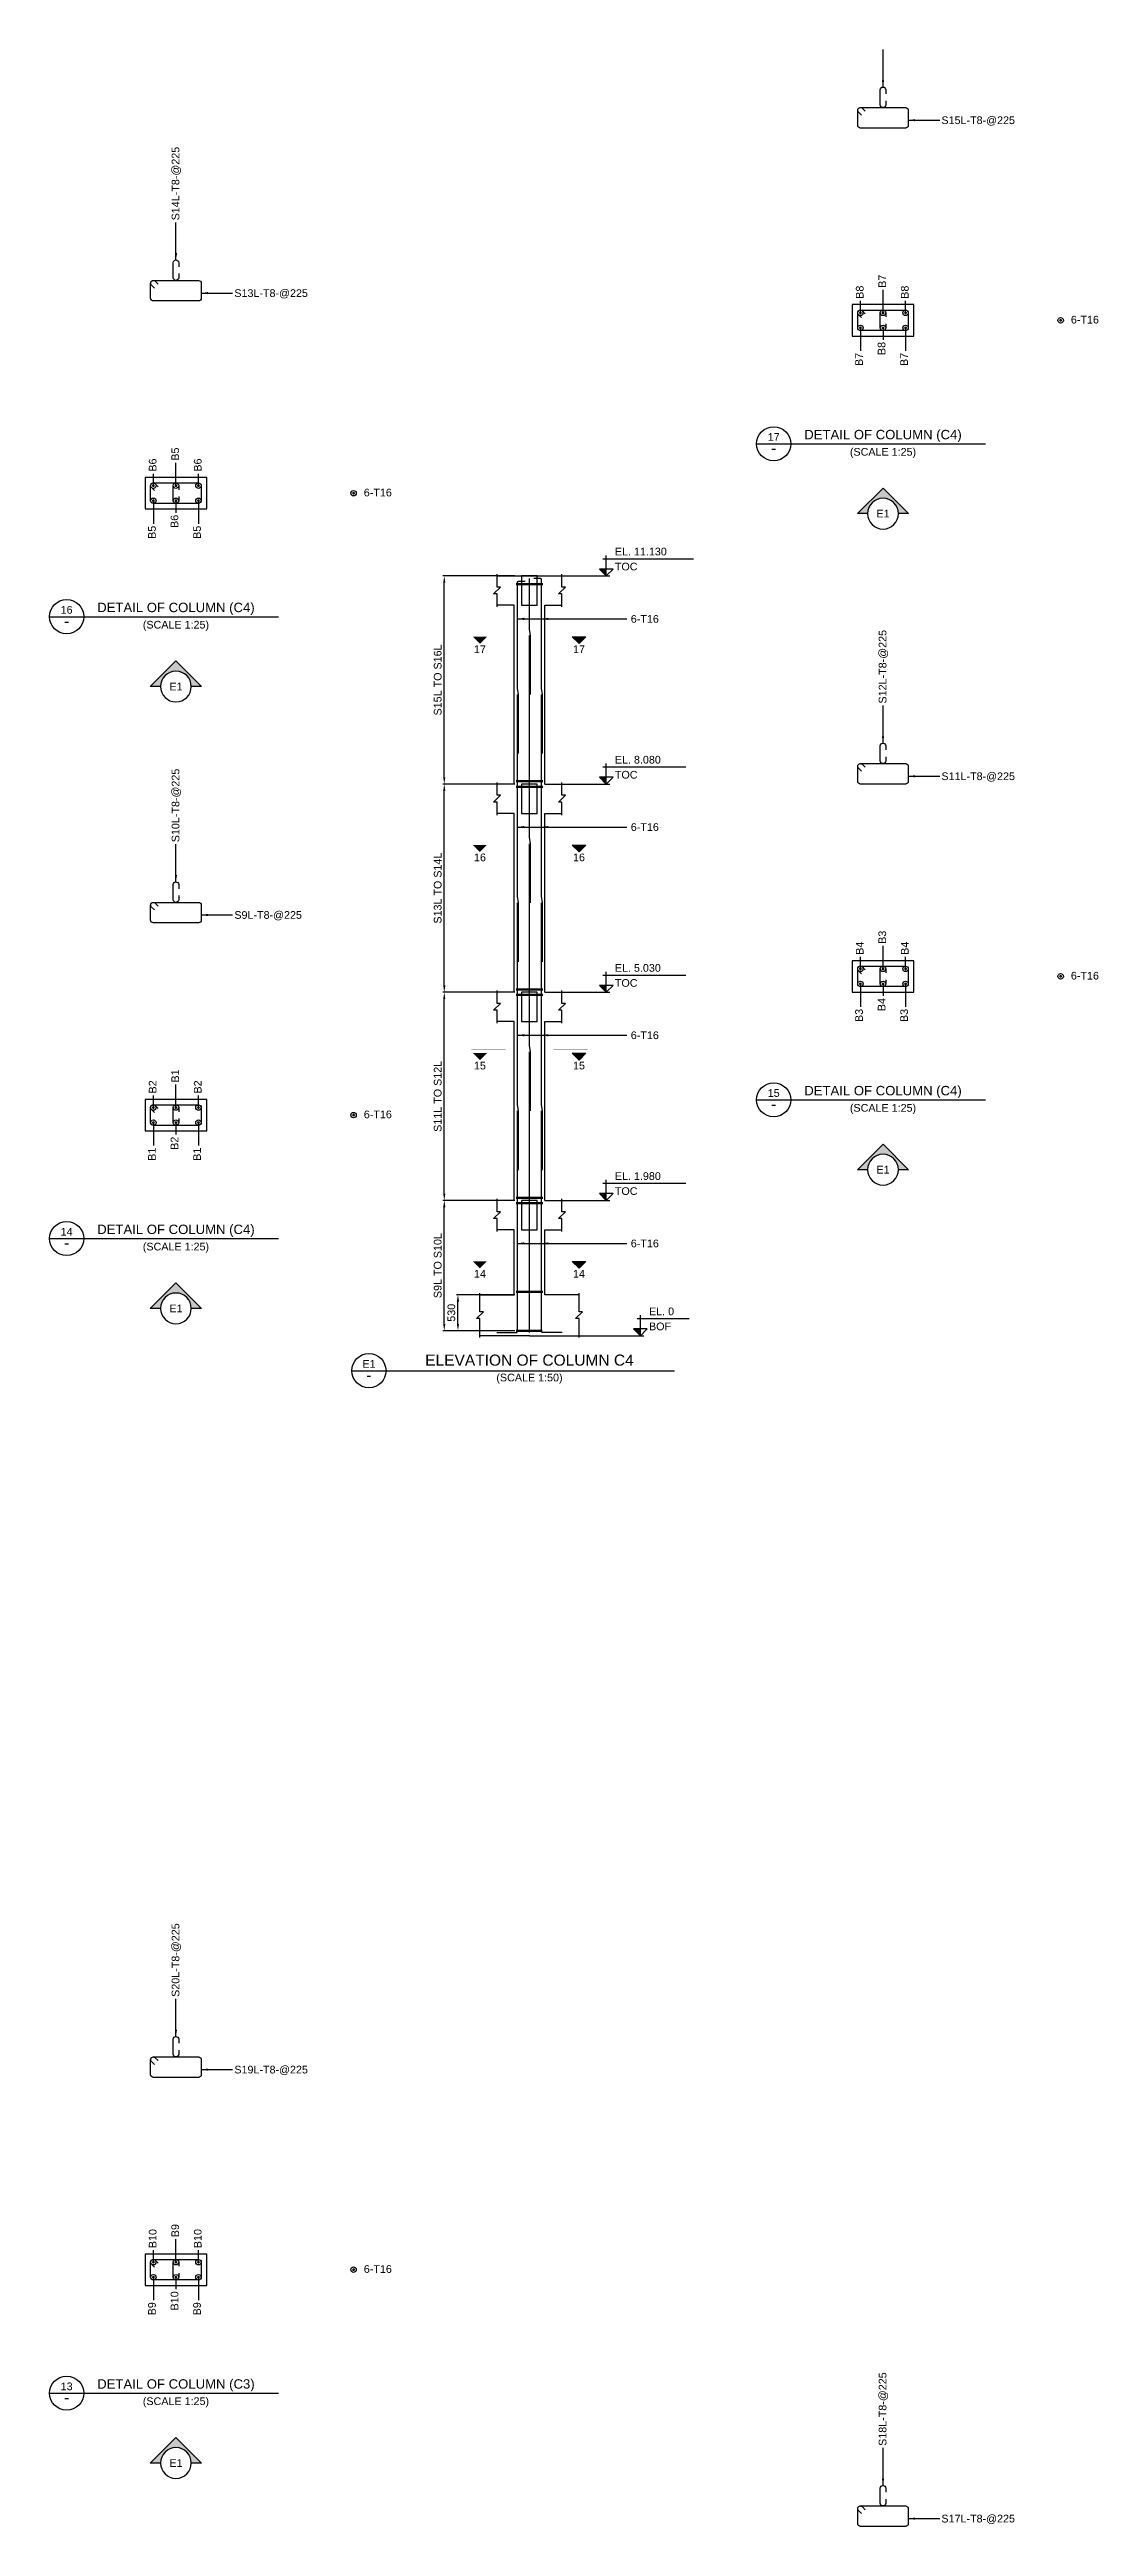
# Model space of a CAD drawing. Header units: inches. Extents: x -14050 to 64750, y -1525 to 593364.
# Drawn here: x -14050 to 16657, y 149686 to 222216 of the extents above; entities that cross this region are included whole.
import ezdxf
from ezdxf.enums import TextEntityAlignment as Align

# ---------------------------------------------------------------- set-up
doc = ezdxf.new("R2010")
doc.units = ezdxf.units.IN
doc.header["$MEASUREMENT"] = 0
for name, color, linetype in [('colSectionMarkLayer', 5, 'Continuous'), ('Concrete Line', 2, 'Continuous'), ('Dim', 31, 'Continuous'), ('Hatch', 25, 'Continuous'), ('Labels', 4, 'Continuous'), ('Link', 225, 'Continuous'), ('Reinforcement', 130, 'Continuous'), ('Text', 31, 'Continuous'), ('Text_Scale', 31, 'Continuous')]:
    doc.layers.add(name, color=color, linetype=linetype)
doc.styles.add('SC-BBS1', font='SansSerif')
doc.styles.add('SC-COL2', font='sanss___.ttf')
doc.styles.get("Standard").update_dxf_attribs({"font": 'txt.shx'})
doc.dimstyles.new('ColumnSch', dxfattribs={"dimtxt": 225, "dimasz": 200, "dimexe": 38, "dimexo": 38, "dimgap": 80, "dimtad": 1, "dimtoh": 1, "dimdec": 0, "dimzin": 0, "dimdsep": 46, "dimtxsty": 'SC-BBS1', "dimcen": 0.09, "dimclrd": 8, "dimclre": 8, "dimclrt": 31, "dimadec": 0, "dimazin": 0, "dimtfac": 1, "dimtdec": 0, "dimtix": 1, "dimtofl": 0, "dimtmove": 0, "dimatfit": 3, "dimfxl": 1, "dimtolj": 1, "dimtzin": 0, "dimarcsym": 0})
doc.dimstyles.get("Standard").update_dxf_attribs({"dimtxt": 0.18, "dimasz": 200, "dimexe": 0.18, "dimexo": 0.0625, "dimgap": 0.09, "dimtad": 0, "dimtih": 1, "dimtoh": 1, "dimdec": 4, "dimzin": 0, "dimdsep": 46, "dimtxsty": 'Standard', "dimcen": 0.09, "dimadec": 0, "dimazin": 0, "dimtfac": 1, "dimtdec": 4, "dimtofl": 0, "dimtmove": 0, "dimatfit": 3, "dimfxl": 1, "dimtolj": 1, "dimtzin": 0, "dimarcsym": 0})

# ---------------------------------------------------------------- blocks, each defined once
blk = doc.blocks.new('*D42')
at = {"color": 8, "linetype": 'ByBlock', "lineweight": -2}
for p, q in [((-432, 188516), (-2532, 188516)), ((-2494, 184898), (-2494, 188316)), ((-432, 184698), (-2532, 184698))]:
    blk.add_line(p, q, dxfattribs=at)
at = {"color": 8}
for points in [[(-2494, 188516), (-2461, 188316), (-2527, 188316)], [(-2494, 184698), (-2527, 184898), (-2461, 184898)]]:
    blk.add_solid(points, dxfattribs=at)
at = {"layer": 'DEFPOINTS', "color": 31}
for p in [(-394, 188516), (-2494, 184698), (-394, 184698)]:
    blk.add_point(p, dxfattribs=at)
at = {"color": 31, "insert": (-2686, 186607), "char_height": 225, "attachment_point": 5, "rotation": 90, "style": 'SC-BBS1'}
blk.add_mtext('\\A1;S9L TO S10L', dxfattribs=at)
blk = doc.blocks.new('*D43')
at = {"color": 8, "linetype": 'ByBlock', "lineweight": -2}
for p, q in [((-432, 185754), (-2132, 185754)), ((-2094, 184898), (-2094, 185554)), ((-432, 184698), (-2132, 184698))]:
    blk.add_line(p, q, dxfattribs=at)
at = {"color": 8}
for points in [[(-2094, 185754), (-2061, 185554), (-2127, 185554)], [(-2094, 184698), (-2127, 184898), (-2061, 184898)]]:
    blk.add_solid(points, dxfattribs=at)
at = {"layer": 'DEFPOINTS', "color": 31}
for p in [(-394, 185754), (-2094, 184698), (-394, 184698)]:
    blk.add_point(p, dxfattribs=at)
at = {"color": 31, "insert": (-2286, 185226), "char_height": 225, "attachment_point": 5, "rotation": 90, "style": 'SC-BBS1'}
blk.add_mtext('\\A1;530', dxfattribs=at)
blk = doc.blocks.new('*D44')
at = {"color": 8, "linetype": 'ByBlock', "lineweight": -2}
for p, q in [((-432, 194612), (-2532, 194612)), ((-2494, 188716), (-2494, 194412)), ((-432, 188516), (-2532, 188516))]:
    blk.add_line(p, q, dxfattribs=at)
at = {"color": 8}
for points in [[(-2494, 194612), (-2461, 194412), (-2527, 194412)], [(-2494, 188516), (-2527, 188716), (-2461, 188716)]]:
    blk.add_solid(points, dxfattribs=at)
at = {"layer": 'DEFPOINTS', "color": 31}
for p in [(-394, 194612), (-2494, 188516), (-394, 188516)]:
    blk.add_point(p, dxfattribs=at)
at = {"color": 31, "insert": (-2686, 191564), "char_height": 225, "attachment_point": 5, "rotation": 90, "style": 'SC-BBS1'}
blk.add_mtext('\\A1;S11L TO S12L', dxfattribs=at)
blk = doc.blocks.new('*D45')
at = {"color": 8, "linetype": 'ByBlock', "lineweight": -2}
for p, q in [((-432, 200708), (-2532, 200708)), ((-2494, 194812), (-2494, 200508)), ((-432, 194612), (-2532, 194612))]:
    blk.add_line(p, q, dxfattribs=at)
at = {"color": 8}
for points in [[(-2494, 200708), (-2461, 200508), (-2527, 200508)], [(-2494, 194612), (-2527, 194812), (-2461, 194812)]]:
    blk.add_solid(points, dxfattribs=at)
at = {"layer": 'DEFPOINTS', "color": 31}
for p in [(-394, 200708), (-2494, 194612), (-394, 194612)]:
    blk.add_point(p, dxfattribs=at)
at = {"color": 31, "insert": (-2686, 197660), "char_height": 225, "attachment_point": 5, "rotation": 90, "style": 'SC-BBS1'}
blk.add_mtext('\\A1;S13L TO S14L', dxfattribs=at)
blk = doc.blocks.new('*D46')
at = {"color": 8, "linetype": 'ByBlock', "lineweight": -2}
for p, q in [((-432, 206804), (-2532, 206804)), ((-2494, 200908), (-2494, 206604)), ((-432, 200708), (-2532, 200708))]:
    blk.add_line(p, q, dxfattribs=at)
at = {"color": 8}
for points in [[(-2494, 206804), (-2461, 206604), (-2527, 206604)], [(-2494, 200708), (-2527, 200908), (-2461, 200908)]]:
    blk.add_solid(points, dxfattribs=at)
at = {"layer": 'DEFPOINTS', "color": 31}
for p in [(-394, 206804), (-2494, 200708), (-394, 200708)]:
    blk.add_point(p, dxfattribs=at)
at = {"color": 31, "insert": (-2686, 203756), "char_height": 225, "attachment_point": 5, "rotation": 90, "style": 'SC-BBS1'}
blk.add_mtext('\\A1;S15L TO S16L', dxfattribs=at)

msp = doc.modelspace()

# ---------------------------------------------------------------- hatches: boundary and pattern name
at = {"layer": 'Hatch'}
h = msp.add_hatch(color=256, dxfattribs=at)
edge = h.paths.add_edge_path(flags=16)
edge.add_line((9900, 208626), (9600, 208626))
edge.add_line((9600, 208626), (10350, 209376))
edge.add_line((10350, 209376), (11100, 208626))
edge.add_line((11100, 208626), (10800, 208626))
edge.add_arc((10350, 208626), 450, 0, 180)
for points in [[(2250, 206804), (2250, 207004), (2050, 207004)], [(-1650, 205019), (-1450, 204819), (-1250, 205019), (-1650, 205019)], [(1650, 205019), (1450, 204819), (1250, 205019), (1650, 205019)], [(2250, 200708), (2250, 200908), (2050, 200908)], [(-1650, 198923), (-1450, 198723), (-1250, 198923), (-1650, 198923)], [(1650, 198923), (1450, 198723), (1250, 198923), (1650, 198923)], [(2250, 194612), (2250, 194812), (2050, 194812)], [(-1650, 192827), (-1450, 192627), (-1250, 192827), (-1650, 192827)], [(1650, 192827), (1450, 192627), (1250, 192827), (1650, 192827)], [(2250, 188516), (2250, 188716), (2050, 188716)], [(-1650, 186731), (-1450, 186531), (-1250, 186731), (-1650, 186731)], [(1650, 186731), (1450, 186531), (1250, 186731), (1650, 186731)], [(3250, 184554), (3250, 184754), (3050, 184754)]]:
    msp.add_hatch(color=256, dxfattribs=at).paths.add_polyline_path(points, flags=0)
h = msp.add_hatch(color=256, dxfattribs=at)
edge = h.paths.add_edge_path(flags=16)
edge.add_line((-10800, 203564), (-11100, 203564))
edge.add_line((-11100, 203564), (-10350, 204314))
edge.add_line((-10350, 204314), (-9600, 203564))
edge.add_line((-9600, 203564), (-9900, 203564))
edge.add_arc((-10350, 203564), 450, 0, 180)
h = msp.add_hatch(color=256, dxfattribs=at)
edge = h.paths.add_edge_path(flags=16)
edge.add_line((9900, 189416), (9600, 189416))
edge.add_line((9600, 189416), (10350, 190166))
edge.add_line((10350, 190166), (11100, 189416))
edge.add_line((11100, 189416), (10800, 189416))
edge.add_arc((10350, 189416), 450, 0, 180)
h = msp.add_hatch(color=256, dxfattribs=at)
edge = h.paths.add_edge_path(flags=16)
edge.add_line((-10800, 185354), (-11100, 185354))
edge.add_line((-11100, 185354), (-10350, 186104))
edge.add_line((-10350, 186104), (-9600, 185354))
edge.add_line((-9600, 185354), (-9900, 185354))
edge.add_arc((-10350, 185354), 450, 0, 180)
h = msp.add_hatch(color=256, dxfattribs=at)
edge = h.paths.add_edge_path(flags=16)
edge.add_line((-10800, 151544), (-11100, 151544))
edge.add_line((-11100, 151544), (-10350, 152294))
edge.add_line((-10350, 152294), (-9600, 151544))
edge.add_line((-9600, 151544), (-9900, 151544))
edge.add_arc((-10350, 151544), 450, 0, 180)

# ---------------------------------------------------------------- linework, layer by layer
at = {"lineweight": 50}
for p, q in [((-394, 206564), (394, 206564)), ((-394, 200788), (394, 200788)), ((-394, 200628), (394, 200628)), ((-394, 194692), (394, 194692)), ((-394, 194532), (394, 194532)), ((-394, 188596), (394, 188596)), ((-394, 188436), (394, 188436)), ((-394, 185834), (394, 185834)), ((-394, 184698), (370, 184698))]:
    msp.add_line(p, q, dxfattribs=at)
at = {"layer": 'colSectionMarkLayer'}
for p, q in [((6650, 210671), (13350, 210671)), ((450, 206804), (2350, 206804)), ((2150, 207304), (4800, 207304)), ((2250, 206804), (2250, 207404)), ((-14050, 205609), (-7350, 205609)), ((2150, 201208), (4575, 201208)), ((2250, 200708), (2250, 201308)), ((450, 200708), (2350, 200708)), ((2150, 195112), (4575, 195112)), ((2250, 194612), (2250, 195212)), ((450, 194612), (2350, 194612)), ((6650, 191461), (13350, 191461)), ((2150, 189016), (4575, 189016)), ((2250, 188516), (2250, 189116)), ((450, 188516), (2350, 188516)), ((-14050, 187399), (-7350, 187399)), ((3150, 185054), (4675, 185054)), ((3250, 184554), (3250, 185154)), ((1450, 184554), (3350, 184554)), ((-5200, 183529), (4250, 183529)), ((-14050, 153589), (-7350, 153589))]:
    msp.add_line(p, q, dxfattribs=at)
for points in [[(9900, 208626), (9600, 208626), (10350, 209376), (11100, 208626), (10800, 208626, 1), (9900, 208626, 1), (10800, 208626)], [(-10800, 203564), (-11100, 203564), (-10350, 204314), (-9600, 203564), (-9900, 203564, 1), (-10800, 203564, 1), (-9900, 203564)], [(9900, 189416), (9600, 189416), (10350, 190166), (11100, 189416), (10800, 189416, 1), (9900, 189416, 1), (10800, 189416)], [(-10800, 185354), (-11100, 185354), (-10350, 186104), (-9600, 185354), (-9900, 185354, 1), (-10800, 185354, 1), (-9900, 185354)], [(-10800, 151544), (-11100, 151544), (-10350, 152294), (-9600, 151544), (-9900, 151544, 1), (-10800, 151544, 1), (-9900, 151544)]]:
    msp.add_lwpolyline(points, format="xyb", dxfattribs=at)
for points in [[(2250, 206804), (2450, 207004), (2050, 207004)], [(2250, 200708), (2450, 200908), (2050, 200908)], [(2250, 194612), (2450, 194812), (2050, 194812)], [(2250, 188516), (2450, 188716), (2050, 188716)], [(3250, 184554), (3450, 184754), (3050, 184754)]]:
    msp.add_lwpolyline(points, close=True, dxfattribs=at)
at = {"layer": 'colSectionMarkLayer', "const_width": 5}
for points in [[(-700, 205119), (-1700, 205119)], [(-1650, 205019), (-1450, 204819), (-1250, 205019), (-1650, 205019)], [(700, 205119), (1700, 205119)], [(-700, 199023), (-1700, 199023)], [(-1650, 198923), (-1450, 198723), (-1250, 198923), (-1650, 198923)], [(700, 199023), (1700, 199023)], [(-700, 192927), (-1700, 192927)], [(-1650, 192827), (-1450, 192627), (-1250, 192827), (-1650, 192827)], [(700, 192927), (1700, 192927)], [(-700, 186831), (-1700, 186831)], [(-1650, 186731), (-1450, 186531), (-1250, 186731), (-1650, 186731)], [(700, 186831), (1700, 186831)]]:
    msp.add_lwpolyline(points, dxfattribs=at)
at = {"layer": 'colSectionMarkLayer'}
for points in [[(1650, 205019), (1450, 204819), (1250, 205019), (1650, 205019)], [(1650, 198923), (1450, 198723), (1250, 198923), (1650, 198923)], [(1650, 192827), (1450, 192627), (1250, 192827), (1650, 192827)], [(1650, 186731), (1450, 186531), (1250, 186731), (1650, 186731)]]:
    msp.add_lwpolyline(points, dxfattribs=at)
for centre in [(7150, 210671), (-13550, 205609), (7150, 191461), (-13550, 187399), (-4700, 183529), (-13550, 153589)]:
    msp.add_circle(centre, 500, dxfattribs=at)
at = {"layer": 'Concrete Line'}
for p, q in [((-950, 206804), (950, 206804)), ((-450, 205944), (-950, 205944)), ((-450, 200708), (-450, 205944)), ((450, 200708), (450, 205944)), ((450, 205944), (950, 205944)), ((-450, 200708), (-950, 200708)), ((-450, 200708), (-450, 200708)), ((-450, 200708), (-450, 200708)), ((450, 200708), (450, 200708)), ((450, 200708), (450, 200708)), ((450, 200708), (950, 200708)), ((-450, 199848), (-950, 199848)), ((-450, 194612), (-450, 199848)), ((450, 194612), (450, 199848)), ((450, 199848), (950, 199848)), ((-450, 194612), (-950, 194612)), ((-450, 194612), (-450, 194612)), ((-450, 194612), (-450, 194612)), ((450, 194612), (450, 194612)), ((450, 194612), (450, 194612)), ((450, 194612), (950, 194612)), ((-450, 193752), (-950, 193752)), ((-450, 188516), (-450, 193752)), ((450, 188516), (450, 193752)), ((450, 193752), (950, 193752)), ((-450, 188516), (-950, 188516)), ((-450, 188516), (-450, 188516)), ((-450, 188516), (-450, 188516)), ((450, 188516), (450, 188516)), ((450, 188516), (450, 188516)), ((450, 188516), (950, 188516)), ((-450, 187656), (-950, 187656)), ((-450, 185754), (-450, 187656)), ((450, 185754), (450, 187656)), ((450, 187656), (950, 187656)), ((-1450, 185754), (-450, 185754)), ((1450, 185754), (450, 185754)), ((1450, 185754), (450, 185754)), ((0, 184554), (-1450, 184554)), ((0, 184554), (1450, 184554))]:
    msp.add_line(p, q, dxfattribs=at)
for points in [[(9450, 213826), (11250, 213826), (11250, 213826), (11250, 214746), (11250, 214746), (9450, 214746), (9450, 214746), (9450, 213826)], [(-11250, 208764), (-9450, 208764), (-9450, 208764), (-9450, 209684), (-9450, 209684), (-11250, 209684), (-11250, 209684), (-11250, 208764)], [(-230, 206804), (-230, 205944), (230, 205944), (230, 206804)], [(-230, 200708), (-230, 199848), (230, 199848), (230, 200708)], [(9450, 194616), (11250, 194616), (11250, 194616), (11250, 195536), (11250, 195536), (9450, 195536), (9450, 195536), (9450, 194616)], [(-230, 194612), (-230, 193752), (230, 193752), (230, 194612)], [(-11250, 190554), (-9450, 190554), (-9450, 190554), (-9450, 191474), (-9450, 191474), (-11250, 191474), (-11250, 191474), (-11250, 190554)], [(-230, 188516), (-230, 187656), (230, 187656), (230, 188516)], [(-11250, 156744), (-9450, 156744), (-9450, 156744), (-9450, 157664), (-9450, 157664), (-11250, 157664), (-11250, 157664), (-11250, 156744)]]:
    msp.add_lwpolyline(points, close=True, dxfattribs=at)
for points in [[(-950, 205894), (-950, 206274), (-1050, 206274), (-850, 206474), (-950, 206474), (-950, 206854)], [(950, 205894), (950, 206274), (850, 206274), (1050, 206474), (950, 206474), (950, 206854)], [(-950, 199798), (-950, 200178), (-1050, 200178), (-850, 200378), (-950, 200378), (-950, 200758)], [(950, 199798), (950, 200178), (850, 200178), (1050, 200378), (950, 200378), (950, 200758)], [(-950, 193702), (-950, 194082), (-1050, 194082), (-850, 194282), (-950, 194282), (-950, 194662)], [(950, 193702), (950, 194082), (850, 194082), (1050, 194282), (950, 194282), (950, 194662)], [(-950, 187606), (-950, 187986), (-1050, 187986), (-850, 188186), (-950, 188186), (-950, 188566)], [(950, 187606), (950, 187986), (850, 187986), (1050, 188186), (950, 188186), (950, 188566)], [(-1450, 184504), (-1450, 185054), (-1550, 185054), (-1350, 185254), (-1450, 185254), (-1450, 185804)], [(1450, 184504), (1450, 185054), (1350, 185054), (1550, 185254), (1450, 185254), (1450, 185804)]]:
    msp.add_lwpolyline(points, dxfattribs=at)
at = {"layer": 'Dim', "color": 8}
for p, q in [((9690, 214538), (9690, 214858)), ((10350, 214538), (10350, 215178)), ((11010, 214538), (11010, 214858)), ((9690, 214034), (9690, 213394)), ((10350, 214034), (10350, 213714)), ((11010, 214034), (11010, 213394)), ((-11010, 209476), (-11010, 209796)), ((-10350, 209476), (-10350, 210116)), ((-9690, 209476), (-9690, 209796)), ((-11010, 208972), (-11010, 208332)), ((-10350, 208972), (-10350, 208652)), ((-9690, 208972), (-9690, 208332)), ((10350, 195328), (10350, 195968)), ((9690, 195328), (9690, 195648)), ((11010, 195328), (11010, 195648)), ((9690, 194824), (9690, 194184)), ((10350, 194824), (10350, 194504)), ((11010, 194824), (11010, 194184)), ((-11010, 191266), (-11010, 191586)), ((-10350, 191266), (-10350, 191906)), ((-9690, 191266), (-9690, 191586)), ((-11010, 190762), (-11010, 190122)), ((-10350, 190762), (-10350, 190442)), ((-9690, 190762), (-9690, 190122)), ((-11010, 157456), (-11010, 157776)), ((-10350, 157456), (-10350, 158096)), ((-9690, 157456), (-9690, 157776)), ((-11010, 156952), (-11010, 156312)), ((-10350, 156952), (-10350, 156632)), ((-9690, 156952), (-9690, 156312))]:
    msp.add_line(p, q, dxfattribs=at)
at = {"layer": 'Link'}
for points in [[(9718.3, 220294.6), (9633.4, 220379.4, -0.668178), (9690, 220516), (11010, 220516, -0.4142136), (11090, 220436), (11090, 219996, -0.4142136), (11010, 219916), (9690, 219916, -0.4142136), (9610, 219996), (9610, 220436, -0.6681793), (9746.6, 220492.6), (9831.4, 220407.7)], [(10430, 220716), (10430, 220596, -1), (10270, 220596), (10270, 221036, -1), (10430, 221036), (10430, 220916)], [(-10981.7, 215232.6), (-11066.6, 215317.4, -0.668178), (-11010, 215454), (-9690, 215454, -0.4142136), (-9610, 215374), (-9610, 214934, -0.4142136), (-9690, 214854), (-11010, 214854, -0.4142136), (-11090, 214934), (-11090, 215374, -0.6681793), (-10953.4, 215430.6), (-10868.6, 215345.7)], [(-10270, 215654), (-10270, 215534, -1), (-10430, 215534), (-10430, 215974, -1), (-10270, 215974), (-10270, 215854)], [(9718.3, 214364.6), (9633.4, 214449.4, -0.668178), (9690, 214586), (11010, 214586, -0.4142136), (11090, 214506), (11090, 214066, -0.4142136), (11010, 213986), (9690, 213986, -0.4142136), (9610, 214066), (9610, 214506, -0.6681793), (9746.6, 214562.6), (9831.4, 214477.7)], [(10430, 214186), (10430, 214066, -1), (10270, 214066), (10270, 214506, -1), (10430, 214506), (10430, 214386)], [(-10981.7, 209302.6), (-11066.6, 209387.4, -0.668178), (-11010, 209524), (-9690, 209524, -0.4142136), (-9610, 209444), (-9610, 209004, -0.4142136), (-9690, 208924), (-11010, 208924, -0.4142136), (-11090, 209004), (-11090, 209444, -0.6681793), (-10953.4, 209500.6), (-10868.6, 209415.7)], [(-10270, 209124), (-10270, 209004, -1), (-10430, 209004), (-10430, 209444, -1), (-10270, 209444), (-10270, 209324)], [(10430, 201506), (10430, 201386, -1), (10270, 201386), (10270, 201826, -1), (10430, 201826), (10430, 201706)], [(9718.3, 201084.6), (9633.4, 201169.4, -0.668178), (9690, 201306), (11010, 201306, -0.4142136), (11090, 201226), (11090, 200786, -0.4142136), (11010, 200706), (9690, 200706, -0.4142136), (9610, 200786), (9610, 201226, -0.6681793), (9746.6, 201282.6), (9831.4, 201197.7)], [(-10270, 197444), (-10270, 197324, -1), (-10430, 197324), (-10430, 197764, -1), (-10270, 197764), (-10270, 197644)], [(-10981.7, 197022.6), (-11066.6, 197107.4, -0.668178), (-11010, 197244), (-9690, 197244, -0.4142136), (-9610, 197164), (-9610, 196724, -0.4142136), (-9690, 196644), (-11010, 196644, -0.4142136), (-11090, 196724), (-11090, 197164, -0.6681793), (-10953.4, 197220.6), (-10868.6, 197135.7)], [(9718.3, 195154.6), (9633.4, 195239.4, -0.668178), (9690, 195376), (11010, 195376, -0.4142136), (11090, 195296), (11090, 194856, -0.4142136), (11010, 194776), (9690, 194776, -0.4142136), (9610, 194856), (9610, 195296, -0.6681793), (9746.6, 195352.6), (9831.4, 195267.7)], [(10430, 194976), (10430, 194856, -1), (10270, 194856), (10270, 195296, -1), (10430, 195296), (10430, 195176)], [(-10981.7, 191092.6), (-11066.6, 191177.4, -0.668178), (-11010, 191314), (-9690, 191314, -0.4142136), (-9610, 191234), (-9610, 190794, -0.4142136), (-9690, 190714), (-11010, 190714, -0.4142136), (-11090, 190794), (-11090, 191234, -0.6681793), (-10953.4, 191290.6), (-10868.6, 191205.7)], [(-10270, 190914), (-10270, 190794, -1), (-10430, 190794), (-10430, 191234, -1), (-10270, 191234), (-10270, 191114)], [(-10270, 163634), (-10270, 163514, -1), (-10430, 163514), (-10430, 163954, -1), (-10270, 163954), (-10270, 163834)], [(-10981.7, 163212.6), (-11066.6, 163297.4, -0.668178), (-11010, 163434), (-9690, 163434, -0.4142136), (-9610, 163354), (-9610, 162914, -0.4142136), (-9690, 162834), (-11010, 162834, -0.4142136), (-11090, 162914), (-11090, 163354, -0.6681793), (-10953.4, 163410.6), (-10868.6, 163325.7)], [(-10981.7, 157282.6), (-11066.6, 157367.4, -0.668178), (-11010, 157504), (-9690, 157504, -0.4142136), (-9610, 157424), (-9610, 156984, -0.4142136), (-9690, 156904), (-11010, 156904, -0.4142136), (-11090, 156984), (-11090, 157424, -0.6681793), (-10953.4, 157480.6), (-10868.6, 157395.7)], [(-10270, 157104), (-10270, 156984, -1), (-10430, 156984), (-10430, 157424, -1), (-10270, 157424), (-10270, 157304)], [(10430, 150486), (10430, 150366, -1), (10270, 150366), (10270, 150806, -1), (10430, 150806), (10430, 150686)], [(9718.3, 150064.6), (9633.4, 150149.4, -0.668178), (9690, 150286), (11010, 150286, -0.4142136), (11090, 150206), (11090, 149766, -0.4142136), (11010, 149686), (9690, 149686, -0.4142136), (9610, 149766), (9610, 150206, -0.6681793), (9746.6, 150262.6), (9831.4, 150177.7)]]:
    msp.add_lwpolyline(points, format="xyb", dxfattribs=at)
at = {"layer": 'Reinforcement', "color": 130, "const_width": 40}
for points in [[(9670, 214506, 1), (9710, 214506, 1)], [(9670, 214066, 1), (9710, 214066, 1)], [(10330, 214506, 1), (10370, 214506, 1)], [(10330, 214066, 1), (10370, 214066, 1)], [(10990, 214506, 1), (11030, 214506, 1)], [(10990, 214066, 1), (11030, 214066, 1)], [(15530, 214286, 1), (15570, 214286, 1)], [(-11030, 209444, 1), (-10990, 209444, 1)], [(-11030, 209004, 1), (-10990, 209004, 1)], [(-10370, 209444, 1), (-10330, 209444, 1)], [(-10370, 209004, 1), (-10330, 209004, 1)], [(-9710, 209444, 1), (-9670, 209444, 1)], [(-9710, 209004, 1), (-9670, 209004, 1)], [(-5170, 209224, 1), (-5130, 209224, 1)], [(9670, 195296, 1), (9710, 195296, 1)], [(10330, 195296, 1), (10370, 195296, 1)], [(10990, 195296, 1), (11030, 195296, 1)], [(15530, 195076, 1), (15570, 195076, 1)], [(9670, 194856, 1), (9710, 194856, 1)], [(10330, 194856, 1), (10370, 194856, 1)], [(10990, 194856, 1), (11030, 194856, 1)], [(-11030, 191234, 1), (-10990, 191234, 1)], [(-11030, 190794, 1), (-10990, 190794, 1)], [(-10370, 191234, 1), (-10330, 191234, 1)], [(-10370, 190794, 1), (-10330, 190794, 1)], [(-9710, 191234, 1), (-9670, 191234, 1)], [(-9710, 190794, 1), (-9670, 190794, 1)], [(-5170, 191014, 1), (-5130, 191014, 1)], [(-11030, 157424, 1), (-10990, 157424, 1)], [(-10370, 157424, 1), (-10330, 157424, 1)], [(-9710, 157424, 1), (-9670, 157424, 1)], [(-11030, 156984, 1), (-10990, 156984, 1)], [(-10370, 156984, 1), (-10330, 156984, 1)], [(-9710, 156984, 1), (-9670, 156984, 1)], [(-5170, 157204, 1), (-5130, 157204, 1)]]:
    msp.add_lwpolyline(points, format="xyb", close=True, dxfattribs=at)
at = {"layer": 'Reinforcement'}
for points in [[(32, 203326), (32, 205054), (0, 205246), (0, 206724), (0, 206724), (0, 206724)], [(32, 197230), (32, 198958), (0, 199150), (0, 205054)], [(-322, 195502), (-322, 197230), (-354, 197422), (-354, 203326)], [(386, 195502), (386, 197230), (354, 197422), (354, 203326)], [(32, 191134), (32, 192862), (0, 193054), (0, 198958)], [(-322, 189406), (-322, 191134), (-354, 191326), (-354, 197230)], [(386, 189406), (386, 191134), (354, 191326), (354, 197230)], [(0, 184650), (0, 184650), (0, 184650), (0, 192862)]]:
    msp.add_lwpolyline(points, dxfattribs=at)
for points in [[(386, 201598), (386, 203326), (354, 203518), (354, 206694, 0.4142136), (324, 206724), (124, 206724)], [(-322, 201598), (-322, 203326), (-354, 203518), (-354, 206614, -0.4142136), (-324, 206644), (-124, 206644)], [(-954, 184650), (-384, 184650, 0.4142136), (-354, 184680), (-354, 191134)], [(954, 184650), (384, 184650, -0.4142136), (354, 184680), (354, 191134)]]:
    msp.add_lwpolyline(points, format="xyb", dxfattribs=at)
at = {"layer": 'Reinforcement', "color": 130}
for centre in [(9690, 214506), (9690, 214066), (10350, 214506), (10350, 214066), (11010, 214506), (11010, 214066), (15550, 214286), (-11010, 209444), (-11010, 209004), (-10350, 209444), (-10350, 209004), (-9690, 209444), (-9690, 209004), (-5150, 209224), (9690, 195296), (10350, 195296), (11010, 195296), (15550, 195076), (9690, 194856), (10350, 194856), (11010, 194856), (-11010, 191234), (-11010, 190794), (-10350, 191234), (-10350, 190794), (-9690, 191234), (-9690, 190794), (-5150, 191014), (-11010, 157424), (-10350, 157424), (-9690, 157424), (-11010, 156984), (-10350, 156984), (-9690, 156984), (-5150, 157204)]:
    msp.add_circle(centre, 80, dxfattribs=at)

# ---------------------------------------------------------------- texts
at = {"layer": 'colSectionMarkLayer', "style": 'SC-BBS1'}
for s, p in [('17', (-1450, 204769)), ('17', (1450, 204769)), ('16', (-1450, 198673)), ('16', (1450, 198673)), ('15', (-1450, 192577)), ('15', (1450, 192577)), ('14', (-1450, 186481)), ('14', (1450, 186481))]:
    msp.add_text(s, height=225, dxfattribs=at).set_placement(p, align=Align.TOP_CENTER)
at = {"layer": 'Dim', "style": 'SC-COL2'}
for s, p in [('B7', (10328, 215238)), ('B8', (9668, 214918)), ('B8', (10988, 214918)), ('B5', (-10372, 210176)), ('B6', (-11032, 209856)), ('B6', (-9712, 209856)), ('B4', (9668, 195708)), ('B3', (10328, 196028)), ('B4', (10988, 195708)), ('B1', (-10372, 191966)), ('B2', (-11032, 191646)), ('B2', (-9712, 191646)), ('B10', (-11032, 157836)), ('B9', (-10372, 158156)), ('B10', (-9712, 157836))]:
    msp.add_text(s, height=225, rotation=90, dxfattribs=at).set_placement(p, align=Align.MIDDLE_LEFT)
for s, p in [('B7', (9648, 213334)), ('B8', (10308, 213654)), ('B7', (10968, 213334)), ('B5', (-11052, 208272)), ('B6', (-10392, 208592)), ('B5', (-9732, 208272)), ('B4', (10308, 194444)), ('B3', (9648, 194124)), ('B3', (10968, 194124)), ('B1', (-11052, 190062)), ('B2', (-10392, 190382)), ('B1', (-9732, 190062)), ('B9', (-11052, 156252)), ('B10', (-10392, 156572)), ('B9', (-9732, 156252))]:
    msp.add_text(s, height=225, rotation=90, dxfattribs=at).set_placement(p, align=Align.MIDDLE_RIGHT)
at = {"layer": 'Labels', "style": 'SC-BBS1'}
for s, height, p in [('DETAIL OF COLUMN (C4)', 275, (10350, 210721)), ('17', 225, (7150, 210691)), ('DETAIL OF COLUMN (C4)', 275, (-10350, 205659)), ('16', 225, (-13550, 205629)), ('15', 225, (7150, 191481)), ('DETAIL OF COLUMN (C4)', 275, (10350, 191511)), ('14', 225, (-13550, 187419)), ('DETAIL OF COLUMN (C4)', 275, (-10350, 187449)), ('E1', 225, (-4700, 183549)), ('ELEVATION OF COLUMN C4', 325, (0, 183579)), ('13', 225, (-13550, 153609)), ('DETAIL OF COLUMN (C3)', 275, (-10350, 153639))]:
    msp.add_text(s, height=height, dxfattribs=at).set_placement(p, align=Align.BOTTOM_CENTER)
for s, height, p in [('-', 325, (7150, 210546)), ('E1', 225, (10350, 208626)), ('-', 325, (-13550, 205484)), ('E1', 225, (-10350, 203564)), ('-', 325, (7150, 191336)), ('E1', 225, (10350, 189416)), ('-', 325, (-13550, 187274)), ('E1', 225, (-10350, 185354)), ('-', 325, (-4700, 183404)), ('-', 325, (-13550, 153464)), ('E1', 225, (-10350, 151544))]:
    msp.add_text(s, height=height, dxfattribs=at).set_placement(p, align=Align.MIDDLE_CENTER)
at = {"layer": 'Text', "style": 'SC-BBS1'}
for s, p in [('S15L-T8-@225', (12060, 220146)), ('S13L-T8-@225', (-8640, 215084)), ('6-T16', (15850, 214306)), ('6-T16', (-4850, 209244)), ('S11L-T8-@225', (12060, 200936)), ('S9L-T8-@225', (-8640, 196874)), ('6-T16', (15850, 195096)), ('6-T16', (-4850, 191034)), ('S19L-T8-@225', (-8640, 163064)), ('6-T16', (-4850, 157224)), ('S17L-T8-@225', (12060, 149916))]:
    msp.add_text(s, height=225, dxfattribs=at).set_placement(p, align=Align.MIDDLE_LEFT)
for s, p in [('S14L-T8-@225', (-10250, 217214)), ('S12L-T8-@225', (10450, 203066)), ('S10L-T8-@225', (-10250, 199004)), ('S20L-T8-@225', (-10250, 165194)), ('S18L-T8-@225', (10450, 152046))]:
    msp.add_text(s, height=225, rotation=90, dxfattribs=at).set_placement(p)
for p in [(10350, 210256), (-10350, 205194), (10350, 191046), (-10350, 186984), (-10350, 153174)]:
    msp.add_text('(SCALE 1:25)', height=225, dxfattribs=at).set_placement(p, align=Align.BOTTOM_CENTER)
for s, p in [('EL. 11.130', (2500, 207404)), ('TOC', (2500, 206964)), ('TOC', (2500, 200868)), ('EL. 8.080', (2500, 201308)), ('EL. 5.030', (2500, 195212)), ('TOC', (2500, 194772)), ('EL. 1.980', (2500, 189116)), ('TOC', (2500, 188676)), ('EL. 0', (3500, 185154)), ('BOF', (3500, 184714))]:
    msp.add_text(s, height=225, dxfattribs=at).set_placement(p)
at = {"layer": 'Text', "char_height": 225, "attachment_point": 1, "style": 'SC-BBS1'}
for insert in [(2966.5, 205656.5), (2966.5, 199560.5), (2966.5, 193464.5), (2966.5, 187368.5)]:
    msp.add_mtext('6-T16', dxfattribs=dict(at, insert=insert))
at = {"layer": 'Text_Scale', "style": 'SC-BBS1'}
msp.add_text('(SCALE 1:50)', height=225, dxfattribs=at).set_placement((0, 183149), align=Align.BOTTOM_CENTER)

# ---------------------------------------------------------------- dimensions: what is measured, and where the dimension line sits
at = {"layer": 'Dim', "lineweight": 50}
for p1, p2, distance, text, picture, middle in [((-394, 200708), (-394, 206804), 2100, 'S15L TO S16L', '*D46', (-2494, 203756)), ((-394, 194612), (-394, 200708), 2100, 'S13L TO S14L', '*D45', (-2494, 197660)), ((-394, 188516), (-394, 194612), 2100, 'S11L TO S12L', '*D44', (-2494, 191564)), ((-394, 184698), (-394, 188516), 2100, 'S9L TO S10L', '*D42', (-2494, 186607)), ((-394, 184698), (-394, 185754), 1700, '530', '*D43', (-2094, 185226))]:
    dim = msp.add_aligned_dim(p1=p1, p2=p2, distance=distance, text=text, dimstyle='ColumnSch', dxfattribs=at)
    dim.commit()
    dim.dimension.update_dxf_attribs({"geometry": picture, "text_midpoint": middle})

# ---------------------------------------------------------------- leaders
at = {"layer": 'Dim', "color": 8}
for points in [[(10350, 221116), (10350, 222216)], [(11090, 220146), (12010, 220146)], [(-10350, 216054), (-10350, 217154)], [(-9610, 215084), (-8690, 215084)], [(-354, 205544), (2854, 205544)], [(354, 205544), (2854, 205544)], [(10350, 201906), (10350, 203006)], [(11090, 200936), (12010, 200936)], [(-354, 199448), (2854, 199448)], [(354, 199448), (2854, 199448)], [(-10350, 197844), (-10350, 198944)], [(-9610, 196874), (-8690, 196874)], [(-354, 193352), (2854, 193352)], [(354, 193352), (2854, 193352)], [(-354, 187256), (2854, 187256)], [(354, 187256), (2854, 187256)], [(-10350, 164034), (-10350, 165134)], [(-9610, 163064), (-8690, 163064)], [(10350, 150886), (10350, 151986)], [(11090, 149916), (12010, 149916)]]:
    msp.add_leader(points, dimstyle='Standard', dxfattribs=at)

doc.saveas('drawing.dxf')
